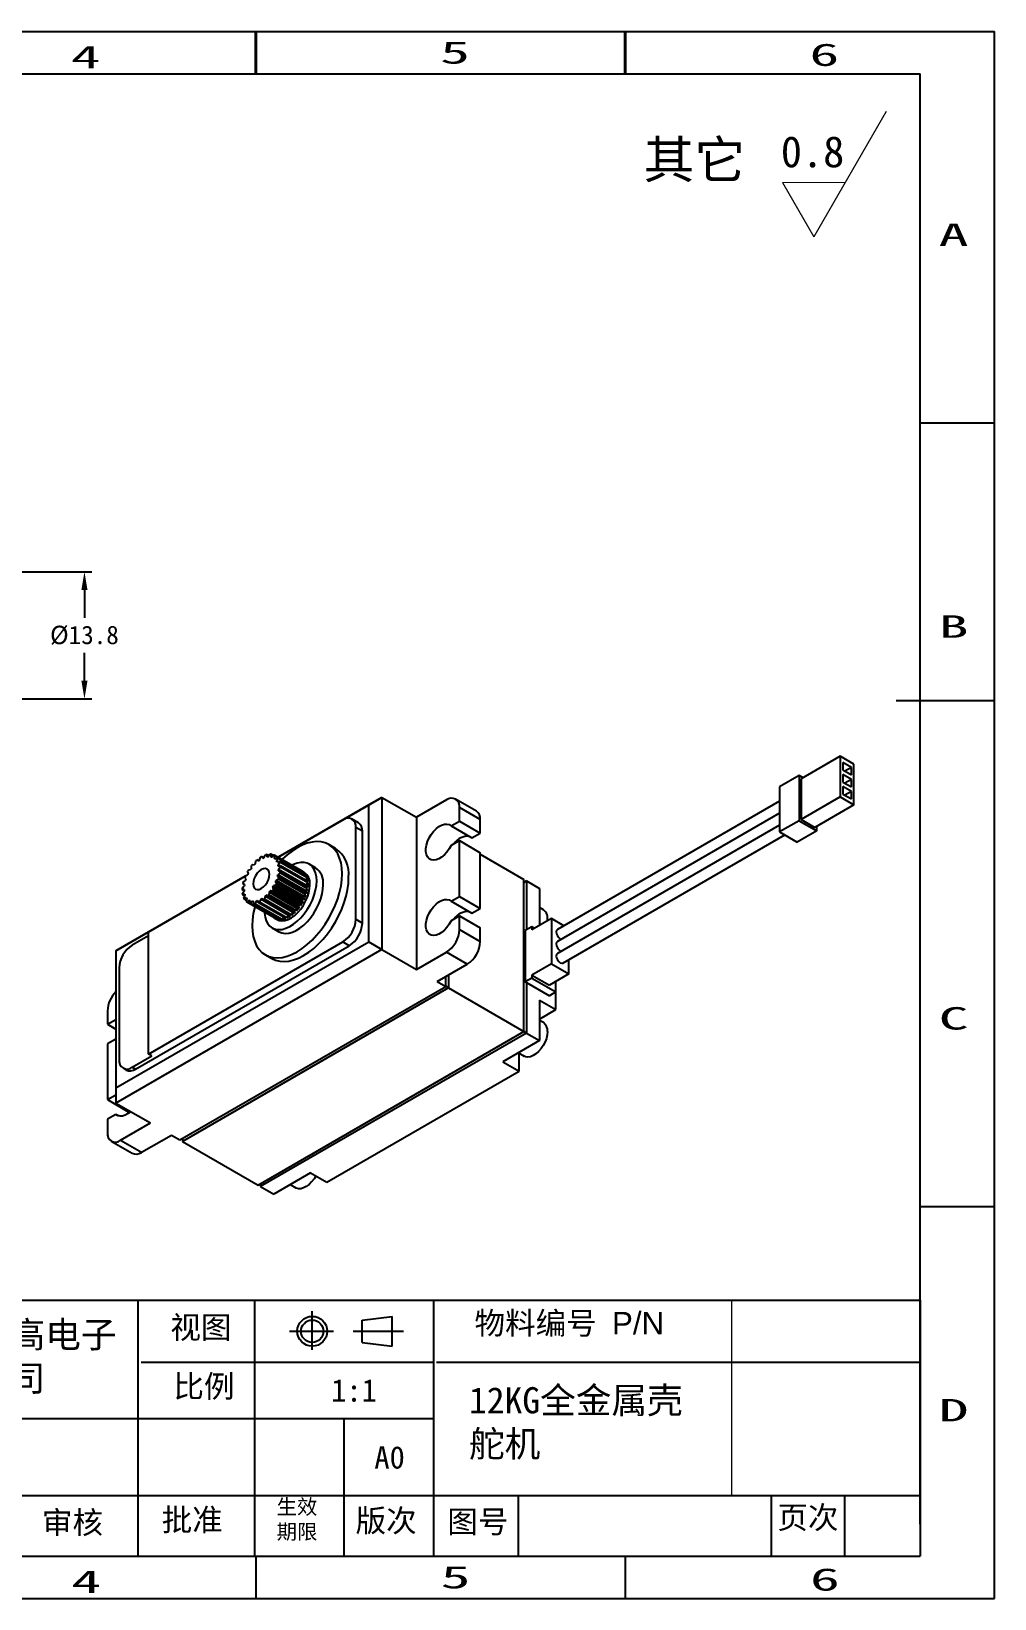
# Model space of a CAD drawing. Header units: millimetres. Extents: x 397 to 638, y 22 to 192.
# Drawn here: x 533.2 to 637.7, y 21.6 to 191.6 of the extents above; entities that cross this region are included whole.
import ezdxf
from ezdxf.enums import TextEntityAlignment as Align

# ---------------------------------------------------------------- set-up
doc = ezdxf.new("R2010")
doc.units = ezdxf.units.MM
doc.header["$PDSIZE"] = -1
doc.linetypes.add('ACAD_ISO04W100', pattern=[30.5, 24, -3, 0.5, -3])
doc.linetypes.add('CENTER', pattern=[10.16, 6.35, -1.27, 1.27, -1.27])
for name, color, linetype in [('中心线', 6, 'CENTER'), ('标注', 5, 'Continuous'), ('细实线', 5, 'Continuous')]:
    doc.layers.add(name, color=color, linetype=linetype)
doc.styles.add('style1', font='', dxfattribs={"height": 3.5})
doc.styles.get('style1').set_extended_font_data('FangSong_GB2312')
doc.dimstyles.new('副本 Standard', dxfattribs={"dimtxt": 2, "dimasz": 2, "dimexe": 0.8, "dimexo": 0.625, "dimgap": 0.9, "dimtad": 1, "dimtih": 1, "dimtoh": 1, "dimdsep": 46, "dimtxsty": 'Standard', "dimcen": 0.09, "dimclrd": 5, "dimclre": 5, "dimadec": 3, "dimazin": 2, "dimtfac": 1, "dimtdec": 4, "dimtofl": 0, "dimtmove": 0, "dimatfit": 3, "dimfxl": 0, "dimtolj": 1, "dimtzin": 0, "dimarcsym": 0})

# ---------------------------------------------------------------- blocks, each defined once
blk = doc.blocks.new('*D87')
at = {"layer": 'Defpoints', "color": 0}
for p in [(516.24, 132.99), (516.24, 119.19), (538.99, 119.19)]:
    blk.add_point(p, dxfattribs=at)
at = {"layer": '标注', "color": 5, "lineweight": -2}
for p, q in [((516.87, 132.99), (539.79, 132.99)), ((538.99, 130.99), (538.99, 127.99)), ((538.99, 121.19), (538.99, 124.19)), ((516.87, 119.19), (539.79, 119.19))]:
    blk.add_line(p, q, dxfattribs=at)
at = {"layer": '标注', "color": 5}
for points in [[(538.66, 130.99), (539.33, 130.99), (538.99, 132.99)], [(538.66, 121.19), (539.33, 121.19), (538.99, 119.19)]]:
    blk.add_solid(points, dxfattribs=at)
at = {"layer": '标注', "color": 0, "insert": (538.99, 126.09), "char_height": 2, "attachment_point": 5}
blk.add_mtext('\\A1;%%C13.8', dxfattribs=at)

msp = doc.modelspace()

# ---------------------------------------------------------------- linework, layer by layer
at = {"color": 5, "linetype": 'Continuous'}
for p, q in [((397.354, 191.586), (637.727, 191.586)), ((557.541, 186.966), (557.541, 191.586)), ((557.603, 191.586), (557.603, 186.966)), ((597.603, 186.966), (597.603, 191.586)), ((597.665, 191.586), (597.665, 186.966)), ((637.727, 21.625), (637.727, 191.586)), ((637.727, 149.096), (629.634, 149.096)), ((637.727, 118.985), (627.053, 118.985)), ((637.727, 64.116), (629.634, 64.116)), ((517.603, 53.999), (552.395, 53.999)), ((544.796, 53.999), (544.796, 26.245)), ((552.395, 53.999), (629.634, 53.999)), ((557.422, 53.999), (557.422, 26.245)), ((576.846, 53.999), (576.846, 48.78)), ((576.846, 49.143), (576.846, 39.599)), ((545.139, 47.285), (576.846, 47.285)), ((577.189, 47.285), (629.634, 47.285)), ((517.603, 41.175), (576.846, 41.175)), ((567.134, 41.175), (567.134, 26.245)), ((576.846, 39.599), (576.846, 26.245)), ((517.603, 32.816), (629.634, 32.816)), ((586.05, 32.816), (586.05, 26.245)), ((613.496, 32.816), (613.496, 26.245)), ((621.43, 32.816), (621.43, 26.245)), ((557.603, 21.625), (557.603, 26.245)), ((597.665, 21.625), (597.665, 26.245)), ((397.354, 21.625), (637.727, 21.625))]:
    msp.add_line(p, q, dxfattribs=at)
at = {"color": 7, "linetype": 'Continuous'}
for p, q in [((403.282, 186.966), (629.634, 186.966)), ((629.634, 29.719), (629.634, 186.966)), ((629.634, 53.999), (629.634, 26.245)), ((629.634, 53.999), (629.634, 26.245)), ((569.13, 51.835), (572.382, 52.231)), ((569.13, 51.835), (572.382, 52.231)), ((569.13, 49.407), (569.13, 51.835)), ((572.382, 49.002), (572.382, 52.231)), ((569.13, 49.407), (572.382, 49.002)), ((403.282, 26.245), (629.634, 26.245))]:
    msp.add_line(p, q, dxfattribs=at)
at = {"color": 7, "linetype": 'Continuous', "lineweight": 25}
for p, q in [((620.967, 112.969), (616.724, 110.52)), ((620.967, 112.969), (620.967, 108.56)), ((622.452, 112.112), (620.967, 112.969)), ((622.193, 111.772), (621.274, 112.303)), ((621.274, 112.303), (621.274, 111.486)), ((616.512, 110.888), (614.391, 109.663)), ((616.937, 110.643), (616.512, 110.888)), ((616.512, 110.888), (616.512, 105.988)), ((616.724, 110.52), (616.724, 106.111)), ((621.274, 111.486), (622.193, 110.955)), ((622.193, 110.465), (621.274, 110.996)), ((621.274, 110.996), (621.274, 110.18)), ((622.193, 111.772), (621.486, 111.364)), ((622.193, 110.955), (622.193, 111.772)), ((622.452, 107.703), (622.452, 112.112)), ((614.391, 109.663), (614.391, 104.764)), ((621.274, 110.18), (622.193, 109.649)), ((622.193, 109.159), (621.274, 109.69)), ((621.274, 109.69), (621.274, 108.873)), ((621.274, 108.873), (622.193, 108.342)), ((622.193, 110.465), (621.486, 110.057)), ((622.193, 109.159), (621.486, 108.751)), ((622.193, 109.649), (622.193, 110.465)), ((622.193, 108.342), (622.193, 109.159)), ((559.994, 102.019), (571.258, 108.521)), ((569.843, 107.704), (559.994, 102.018)), ((571.258, 108.521), (569.843, 107.704)), ((569.843, 92.843), (569.843, 107.704)), ((571.258, 108.521), (571.258, 92.027)), ((571.258, 108.521), (575.005, 106.358)), ((578.258, 108.235), (575.005, 106.358)), ((581.521, 107.028), (579.258, 108.334)), ((579.672, 105.949), (579.672, 107.419)), ((581.935, 106.112), (579.672, 107.419)), ((614.391, 108.111), (590.297, 94.201)), ((620.967, 108.56), (616.724, 106.111)), ((622.452, 107.703), (618.209, 105.254)), ((620.967, 108.56), (622.452, 107.703)), ((567.015, 106.072), (559.994, 102.018)), ((568.722, 105.762), (568.015, 106.171)), ((575.005, 106.358), (575.005, 89.863)), ((578.762, 105.423), (579.672, 105.949)), ((578.762, 105.423), (581.024, 104.117)), ((579.672, 105.949), (581.935, 104.643)), ((581.935, 104.643), (581.935, 106.112)), ((614.391, 106.804), (590.297, 92.895)), ((614.391, 105.498), (590.297, 91.588)), ((616.512, 105.988), (614.391, 104.764)), ((616.512, 105.988), (618.422, 104.886)), ((616.724, 106.111), (618.209, 105.254)), ((618.422, 104.886), (618.422, 105.376)), ((568.429, 95.293), (568.429, 105.255)), ((569.136, 104.847), (568.429, 105.255)), ((569.136, 94.885), (569.136, 104.847)), ((579.672, 103.826), (578.762, 103.3)), ((579.409, 103.815), (579.531, 103.745)), ((579.672, 97.783), (579.672, 103.826)), ((579.672, 103.826), (581.935, 102.52)), ((581.024, 104.117), (581.935, 104.643)), ((590.897, 90.549), (614.956, 104.438)), ((614.391, 104.764), (616.3, 103.662)), ((618.422, 104.886), (616.3, 103.662)), ((557.999, 101.71), (558.105, 102.028)), ((558.466, 101.963), (558.229, 102.1)), ((558.229, 102.1), (558.334, 101.906)), ((558.468, 101.964), (558.626, 102.273)), ((558.987, 102.169), (558.746, 102.308)), ((558.746, 102.308), (558.793, 102.058)), ((558.918, 102.073), (559.118, 102.355)), ((559.227, 102.349), (559.213, 102.059)), ((559.486, 102.199), (559.227, 102.349)), ((559.322, 102.031), (559.552, 102.267)), ((559.642, 102.221), (559.568, 101.91)), ((562.612, 100.507), (559.642, 102.221)), ((559.654, 101.84), (559.898, 102.015)), ((562.868, 100.3), (559.898, 102.015)), ((566.222, 102.984), (565.515, 103.392)), ((581.935, 96.477), (581.935, 102.52)), ((581.935, 102.357), (586.672, 99.622)), ((556.772, 100.279), (556.697, 100.507)), ((556.787, 100.657), (557.015, 100.686)), ((557.124, 100.841), (557.11, 101.116)), ((557.218, 101.248), (557.416, 101.198)), ((557.542, 101.328), (557.589, 101.634)), ((557.892, 101.634), (557.709, 101.74)), ((557.709, 101.74), (557.866, 101.614)), ((559.67, 101.851), (559.568, 101.91)), ((559.965, 101.933), (559.835, 101.619)), ((559.967, 101.543), (559.835, 101.619)), ((559.893, 101.511), (560.137, 101.615)), ((562.935, 100.218), (559.965, 101.933)), ((560.214, 100.327), (559.978, 100.119)), ((560.176, 101.502), (559.999, 101.205)), ((560.203, 101.087), (559.999, 101.205)), ((560.024, 101.067), (560.252, 101.093)), ((560.039, 100.534), (560.237, 100.481)), ((560.261, 100.955), (560.047, 100.694)), ((563.017, 98.98), (560.047, 100.694)), ((563.107, 99.901), (560.137, 101.615)), ((563.146, 99.787), (560.176, 101.502)), ((563.184, 98.612), (560.214, 100.327)), ((563.207, 98.766), (560.237, 100.481)), ((563.222, 99.378), (560.252, 101.093)), ((563.23, 99.24), (560.261, 100.955)), ((562.612, 100.507), (562.6, 100.455)), ((562.833, 100.38), (562.621, 100.502)), ((564.065, 100.881), (563.358, 101.289)), ((556.424, 99.958), (542.408, 91.866)), ((542.408, 91.866), (556.424, 99.958)), ((556.424, 99.958), (545.943, 93.907)), ((556.098, 98.675), (556.325, 98.911)), ((556.348, 99.069), (556.171, 99.171)), ((556.35, 99.078), (556.171, 99.171)), ((556.209, 99.329), (556.451, 99.505)), ((556.509, 99.679), (556.378, 99.845)), ((556.444, 100.004), (556.686, 100.11)), ((559.414, 98.756), (559.459, 98.502)), ((562.384, 97.042), (559.414, 98.756)), ((559.749, 98.987), (559.512, 98.919)), ((562.482, 97.205), (559.512, 98.919)), ((559.724, 99.342), (559.827, 99.143)), ((562.694, 97.627), (559.724, 99.342)), ((562.719, 97.273), (559.749, 98.987)), ((560.04, 99.657), (559.796, 99.514)), ((562.766, 97.8), (559.796, 99.514)), ((562.797, 97.429), (559.827, 99.143)), ((559.937, 99.947), (560.093, 99.817)), ((562.906, 98.232), (559.937, 99.947)), ((562.948, 98.404), (559.978, 100.119)), ((563.01, 97.943), (560.04, 99.657)), ((563.062, 98.102), (560.093, 99.817)), ((562.935, 100.218), (562.862, 100.042)), ((563.184, 98.612), (562.948, 98.404)), ((563.146, 99.787), (562.984, 99.516)), ((563.23, 99.24), (563.017, 98.98)), ((586.672, 83.128), (586.672, 99.622)), ((586.955, 99.459), (586.672, 99.296)), ((586.672, 99.296), (586.955, 99.459)), ((586.955, 99.459), (586.955, 94.151)), ((586.955, 99.459), (588.37, 98.642)), ((588.37, 98.642), (588.37, 94.641)), ((556.312, 98.4), (556.091, 98.528)), ((556.306, 98.513), (556.091, 98.528)), ((556.118, 98.082), (556.315, 98.363)), ((556.38, 98.021), (556.141, 97.956)), ((556.381, 97.817), (556.141, 97.956)), ((556.267, 97.59), (556.421, 97.897)), ((556.566, 97.632), (556.32, 97.491)), ((556.574, 97.345), (556.32, 97.491)), ((556.535, 97.227), (556.638, 97.542)), ((556.854, 97.37), (556.615, 97.163)), ((559.585, 95.448), (556.615, 97.163)), ((556.951, 97.314), (556.854, 97.37)), ((556.907, 97.017), (556.952, 97.32)), ((559.877, 95.303), (556.907, 97.017)), ((557.224, 97.252), (557.008, 96.992)), ((559.978, 95.277), (557.008, 96.992)), ((557.346, 97.182), (557.224, 97.252)), ((557.359, 96.974), (557.342, 97.245)), ((560.329, 95.259), (557.359, 96.974)), ((557.655, 97.286), (557.474, 96.988)), ((560.444, 95.274), (557.474, 96.988)), ((557.833, 97.183), (557.655, 97.286)), ((557.862, 97.099), (557.785, 97.323)), ((560.832, 95.385), (557.862, 97.099)), ((558.118, 97.469), (557.985, 97.153)), ((560.955, 95.438), (557.985, 97.153)), ((561.088, 95.754), (558.118, 97.469)), ((558.385, 97.385), (558.253, 97.547)), ((561.355, 95.671), (558.385, 97.385)), ((558.585, 97.789), (558.507, 97.475)), ((561.477, 95.76), (558.507, 97.475)), ((561.555, 96.075), (558.585, 97.789)), ((558.894, 97.815), (558.715, 97.903)), ((561.685, 96.189), (558.715, 97.903)), ((561.864, 96.1), (558.894, 97.815)), ((559.026, 98.228), (559.009, 97.934)), ((561.979, 96.22), (559.009, 97.934)), ((561.996, 96.513), (559.026, 98.228)), ((559.359, 98.36), (559.144, 98.371)), ((562.114, 96.656), (559.144, 98.371)), ((562.329, 96.646), (559.359, 98.36)), ((562.429, 96.788), (559.459, 98.502)), ((562.384, 97.042), (562.429, 96.788)), ((562.719, 97.273), (562.482, 97.205)), ((562.694, 97.627), (562.797, 97.429)), ((563.01, 97.943), (562.766, 97.8)), ((562.906, 98.232), (563.062, 98.102)), ((578.762, 97.258), (579.672, 97.783)), ((578.762, 97.258), (581.024, 95.952)), ((579.672, 97.783), (581.935, 96.477)), ((559.601, 95.462), (559.585, 95.448)), ((559.671, 95.392), (559.883, 95.27)), ((560.081, 95.402), (559.978, 95.277)), ((560.594, 95.522), (560.444, 95.274)), ((561.088, 95.754), (560.955, 95.438)), ((561.555, 96.075), (561.477, 95.76)), ((561.864, 96.1), (561.685, 96.189)), ((561.996, 96.513), (561.979, 96.22)), ((562.329, 96.646), (562.114, 96.656)), ((568.429, 95.293), (569.136, 94.885)), ((579.672, 95.66), (578.762, 95.135)), ((579.672, 94.191), (579.672, 95.66)), ((579.672, 95.66), (581.935, 94.354)), ((581.024, 95.952), (581.935, 96.477)), ((589.642, 95.376), (587.521, 94.151)), ((588.783, 96.338), (588.37, 96.577)), ((589.642, 95.376), (589.642, 90.477)), ((590.987, 94.6), (589.642, 95.376)), ((545.943, 93.499), (544.175, 92.478)), ((545.943, 80.679), (545.943, 93.907)), ((559.358, 94.361), (560.065, 93.952)), ((579.672, 94.191), (581.935, 92.884)), ((581.935, 92.884), (581.935, 94.354)), ((587.521, 94.478), (586.814, 94.07)), ((586.814, 94.07), (586.814, 88.517)), ((587.521, 94.478), (587.521, 94.151)), ((587.804, 94.315), (587.521, 94.478)), ((542.408, 77.005), (569.843, 92.843)), ((571.258, 92.027), (542.408, 75.372)), ((542.408, 91.866), (542.408, 77.005)), ((542.408, 91.866), (542.408, 91.866)), ((544.529, 79.046), (567.722, 92.435)), ((545.943, 80.679), (567.015, 92.844)), ((567.722, 92.435), (567.015, 92.844)), ((569.843, 92.843), (571.258, 92.027)), ((571.258, 92.027), (575.005, 89.863)), ((558.615, 91.441), (559.323, 91.033)), ((575.005, 89.863), (578.258, 91.741)), ((577.268, 88.557), (580.521, 90.435)), ((580.521, 90.435), (578.258, 91.741)), ((589.642, 90.477), (587.521, 89.252)), ((589.642, 90.477), (591.551, 89.374)), ((591.551, 89.374), (591.551, 90.927)), ((542.761, 90.029), (542.761, 80.067)), ((577.268, 88.557), (578.187, 88.026)), ((578.187, 88.026), (578.187, 89.088)), ((578.47, 89.251), (578.47, 87.863)), ((587.521, 88.925), (586.814, 88.517)), ((586.814, 88.517), (586.955, 88.436)), ((586.955, 88.436), (586.955, 82.965)), ((586.955, 88.436), (589.43, 87.007)), ((587.521, 89.252), (587.521, 88.925)), ((587.521, 89.252), (589.43, 88.15)), ((587.521, 88.925), (590.137, 87.415)), ((591.551, 89.374), (589.43, 88.15)), ((590.137, 87.415), (590.137, 88.558)), ((549.337, 71.372), (578.187, 88.026)), ((578.47, 87.863), (549.62, 71.208)), ((578.47, 87.863), (578.187, 88.027)), ((578.47, 87.863), (586.672, 83.128)), ((590.137, 87.415), (589.43, 87.007)), ((590.137, 85.496), (590.137, 87.415)), ((541.488, 85.376), (541.488, 83.906)), ((588.37, 86.517), (590.137, 85.496)), ((588.37, 86.517), (588.37, 82.148)), ((588.37, 84.476), (590.137, 85.496)), ((541.488, 83.906), (542.399, 84.431)), ((541.488, 83.906), (542.408, 83.375)), ((542.399, 84.431), (542.408, 84.426)), ((588.783, 84.09), (588.37, 84.329)), ((542.399, 82.308), (541.488, 81.783)), ((541.488, 81.783), (541.488, 75.74)), ((542.399, 82.308), (542.408, 82.303)), ((557.823, 66.473), (586.672, 83.128)), ((586.955, 82.965), (558.105, 66.31)), ((588.37, 82.148), (584.374, 79.842)), ((586.955, 82.965), (586.672, 83.128)), ((586.955, 82.965), (588.37, 82.148)), ((544.175, 79.25), (546.297, 80.475)), ((546.297, 80.475), (545.943, 80.679)), ((586.058, 80.814), (586.683, 80.452)), ((586.142, 78.821), (586.142, 80.765)), ((543.175, 79.151), (543.529, 78.947)), ((544.175, 79.25), (544.529, 79.046)), ((565.282, 66.779), (586.142, 78.821)), ((584.374, 79.842), (586.142, 78.821)), ((542.408, 77.005), (542.408, 75.372)), ((541.488, 75.74), (542.399, 76.266)), ((541.488, 75.74), (543.751, 74.434)), ((542.399, 76.266), (542.408, 76.261)), ((542.408, 75.372), (546.155, 73.209)), ((542.399, 74.143), (541.488, 73.617)), ((541.488, 73.617), (541.488, 72.148)), ((542.399, 74.143), (542.691, 73.974)), ((542.903, 71.331), (546.155, 73.209)), ((543.751, 74.434), (543.892, 74.515)), ((545.165, 70.025), (548.418, 71.902)), ((548.418, 71.902), (549.337, 71.372)), ((549.62, 71.535), (549.62, 71.208)), ((541.903, 71.232), (544.165, 69.926)), ((542.903, 71.331), (545.165, 70.025)), ((549.62, 71.208), (557.823, 66.473)), ((558.105, 66.637), (558.105, 66.31)), ((558.105, 66.31), (559.52, 65.494)), ((563.515, 67.8), (559.52, 65.494)), ((561.309, 66.527), (561.934, 66.165)), ((563.515, 67.8), (565.282, 66.779))]:
    msp.add_line(p, q, dxfattribs=at)
at = {"color": 5, "lineweight": 13}
msp.add_line((609.219, 32.816), (609.219, 53.999), dxfattribs=at)
at = {"color": 7, "linetype": 'Continuous', "lineweight": 25, "flags": 128}
for points in [[(578.762, 103.3), (578.556, 102.925), (578.31, 102.58), (578.034, 102.277), (577.739, 102.029), (577.436, 101.846), (577.138, 101.735), (576.857, 101.7), (576.602, 101.743), (576.386, 101.862), (576.215, 102.053), (576.098, 102.307), (576.038, 102.615), (576.038, 102.964), (576.098, 103.341), (576.215, 103.731), (576.386, 104.118), (576.602, 104.487), (576.857, 104.824), (577.138, 105.114), (577.436, 105.347), (577.739, 105.513), (578.034, 105.606), (578.31, 105.622), (578.556, 105.56), (578.762, 105.423)], [(566.944, 100.233), (566.913, 100.846), (566.822, 101.416), (566.67, 101.936), (566.461, 102.399), (566.196, 102.799), (565.88, 103.131), (565.515, 103.392), (565.107, 103.578), (564.661, 103.686), (564.182, 103.715), (563.677, 103.665), (563.151, 103.536), (562.611, 103.331), (562.065, 103.051), (561.519, 102.7), (560.979, 102.283), (560.454, 101.804), (560.421, 101.772)], [(559.06, 100.172), (559.03, 100.419), (558.942, 100.614), (558.801, 100.744), (558.618, 100.801), (558.405, 100.78), (558.176, 100.682), (557.947, 100.515), (557.734, 100.29), (557.551, 100.023), (557.411, 99.73), (557.322, 99.433), (557.292, 99.151), (557.322, 98.905), (557.411, 98.709), (557.551, 98.579), (557.734, 98.523), (557.947, 98.544), (558.176, 98.641), (558.405, 98.808), (558.618, 99.033), (558.801, 99.301), (558.942, 99.593), (559.03, 99.89), (559.06, 100.172)], [(564.186, 99.458), (564.156, 99.916), (564.067, 100.329), (563.919, 100.689), (563.717, 100.989), (563.465, 101.22), (563.167, 101.38), (562.831, 101.463), (562.464, 101.469), (562.073, 101.398), (561.667, 101.25), (561.482, 101.159)], [(557.473, 96.668), (557.46, 96.619), (557.308, 95.924), (557.217, 95.248), (557.186, 94.6), (557.217, 93.987), (557.308, 93.417), (557.46, 92.897), (557.669, 92.434), (557.934, 92.034), (558.251, 91.702), (558.615, 91.441), (559.023, 91.255), (559.469, 91.147), (559.948, 91.118), (560.454, 91.168), (560.979, 91.297), (561.519, 91.502), (562.065, 91.782), (562.611, 92.133), (563.151, 92.55), (563.677, 93.029), (564.182, 93.562), (564.661, 94.144), (565.107, 94.768), (565.515, 95.424), (565.88, 96.106), (566.196, 96.804), (566.461, 97.51), (566.67, 98.214), (566.822, 98.909), (566.913, 99.585), (566.944, 100.233), (566.944, 100.233)], [(558.532, 96.056), (558.537, 95.958), (558.597, 95.521), (558.716, 95.133), (558.892, 94.802), (559.119, 94.536), (559.395, 94.34), (559.712, 94.218), (560.065, 94.173), (560.445, 94.206), (560.844, 94.316), (561.255, 94.501), (561.667, 94.757), (562.073, 95.078), (562.464, 95.457), (562.831, 95.887), (563.167, 96.359), (563.465, 96.861), (563.717, 97.384), (563.919, 97.917), (564.067, 98.447), (564.156, 98.965), (564.186, 99.458)], [(559.323, 91.033), (559.73, 90.847), (560.176, 90.739), (560.655, 90.71), (561.161, 90.76), (561.687, 90.889), (562.226, 91.094), (562.772, 91.374), (563.319, 91.725), (563.858, 92.142), (564.384, 92.621), (564.889, 93.154), (565.368, 93.736), (565.814, 94.359), (566.222, 95.016), (566.587, 95.698), (566.903, 96.396), (567.168, 97.101), (567.377, 97.806), (567.529, 98.501), (567.621, 99.176), (567.651, 99.825)], [(559.883, 95.27), (560.118, 95.172), (560.419, 95.132), (560.747, 95.169), (561.093, 95.282), (561.447, 95.469), (561.798, 95.724), (562.136, 96.039), (562.452, 96.405), (562.736, 96.812), (562.981, 97.248), (563.179, 97.701), (563.325, 98.158), (563.414, 98.605), (563.444, 99.029)], [(560.065, 93.952), (560.102, 93.932), (560.419, 93.81), (560.772, 93.765), (561.152, 93.798), (561.551, 93.908), (561.962, 94.093), (562.374, 94.349), (562.781, 94.67), (563.171, 95.049), (563.539, 95.479), (563.874, 95.95), (564.172, 96.453), (564.424, 96.976), (564.626, 97.509), (564.774, 98.039), (564.863, 98.556), (564.894, 99.049)], [(578.762, 95.135), (578.556, 94.76), (578.31, 94.414), (578.034, 94.112), (577.739, 93.864), (577.436, 93.681), (577.138, 93.569), (576.857, 93.535), (576.602, 93.578), (576.386, 93.697), (576.215, 93.887), (576.098, 94.141), (576.038, 94.449), (576.038, 94.799), (576.098, 95.176), (576.215, 95.566), (576.386, 95.953), (576.602, 96.322), (576.857, 96.658), (577.138, 96.949), (577.436, 97.182), (577.739, 97.348), (578.034, 97.441), (578.31, 97.457), (578.556, 97.395), (578.762, 97.258)], [(590.297, 94.201), (590.297, 94.201), (590.205, 94.095), (590.173, 93.927), (590.205, 93.72), (590.297, 93.508), (590.435, 93.323), (590.597, 93.192), (590.723, 93.141)], [(590.297, 92.895), (590.297, 92.895), (590.205, 92.789), (590.173, 92.62), (590.205, 92.414), (590.297, 92.202), (590.435, 92.016), (590.597, 91.885), (590.723, 91.835)], [(590.297, 91.588), (590.297, 91.588), (590.205, 91.482), (590.173, 91.314), (590.205, 91.108), (590.297, 90.895), (590.435, 90.71), (590.597, 90.579), (590.759, 90.522), (590.897, 90.549)], [(589.218, 83.128), (589.188, 82.766), (589.098, 82.383), (588.952, 81.995), (588.756, 81.619), (588.519, 81.269), (588.249, 80.961), (587.958, 80.706), (587.658, 80.515), (587.361, 80.396), (587.079, 80.354), (586.824, 80.39), (586.683, 80.452)], [(544.014, 74.445), (543.724, 74.219), (543.422, 74.053), (543.127, 73.96), (542.851, 73.944), (542.605, 74.006), (542.399, 74.143)], [(564.086, 67.47), (563.893, 67.153), (563.638, 66.822), (563.357, 66.539), (563.06, 66.315), (562.76, 66.159), (562.469, 66.078), (562.199, 66.075), (561.961, 66.151), (561.934, 66.165)]]:
    msp.add_lwpolyline(points, dxfattribs=at)
at = {"color": 7, "linetype": 'Continuous'}
for radius in [1.619, 1.214]:
    msp.add_circle((563.703, 50.621), radius, dxfattribs=at)
at = {"color": 7, "linetype": 'Continuous', "lineweight": 25}
for centre, radius, start, end in [((578.81, 107.558), 0.873, 350.78596, 129.20329), ((567.567, 105.395), 0.873, 350.78596, 129.20329), ((568.156, 104.955), 0.986, 353.70115, 54.98667), ((580.955, 106.221), 0.986, 353.70115, 54.98667), ((580.549, 102.585), 1.71, 83.82944, 147.80369), ((559.575, 99.647), 2.798, 118.73811, 121.67333), ((559.195, 100.51), 1.853, 104.02701, 107.89083), ((559.021, 100.694), 1.383, 94.235, 99.46011), ((559.11, 101.125), 1.229, 84.52708, 89.60699), ((559.019, 101.093), 0.985, 72.05933, 78.61019), ((559.157, 101.361), 0.988, 60.588, 66.46562), ((559.063, 101.265), 1.122, 36.51491, 41.91297), ((564.281, 100.203), 3.392, 353.60377, 55.08405), ((560.938, 98.061), 4.72, 151.97152, 154.27649), ((561.122, 97.961), 5.105, 148.11683, 150.08275), ((560.864, 98.084), 4.646, 143.61018, 145.9396), ((560.817, 98.184), 4.727, 139.58953, 141.65881), ((560.376, 98.462), 4.031, 134.69087, 137.25162), ((560.197, 98.788), 3.861, 130.1302, 132.49857), ((559.743, 99.159), 3.09, 124.34469, 127.40183), ((559.242, 99.986), 2.124, 111.37308, 115.29835), ((559.015, 101.147), 0.942, 47.32136, 54.07242), ((558.762, 100.978), 1.25, 25.25624, 30.8454), ((558.132, 100.793), 1.911, 8.24284, 12.45452), ((557.208, 100.764), 2.84, 355.35932, 358.59341), ((558.607, 101.029), 1.639, 16.76907, 20.96246), ((556.699, 100.924), 3.565, 350.35172, 352.84905), ((557.755, 100.873), 2.507, 1.86381, 5.02194), ((562.113, 99.626), 1.013, 41.75601, 60.4591), ((562.002, 99.19), 1.451, 353.62949, 55.05833), ((562.918, 99.259), 1.986, 353.94823, 54.73959), ((559.119, 98.452), 3.029, 175.78112, 178.5654), ((560.155, 98.302), 4.077, 165.41264, 167.69649), ((559.639, 98.496), 3.34, 169.97244, 172.87502), ((560.899, 98.065), 4.858, 156.48183, 158.51363), ((560.493, 98.269), 4.226, 160.50208, 162.98318), ((555.388, 101.29), 4.757, 327.81403, 330.10693), ((555.573, 101.175), 4.537, 336.17066, 338.53706), ((555.271, 101.341), 5.059, 332.27527, 334.25293), ((556.25, 100.93), 3.815, 345.06484, 347.72108), ((555.77, 101.142), 4.521, 340.82764, 342.95941), ((561.857, 99.431), 1.335, 20.61718, 36.16526), ((560.222, 99.048), 2.796, 356.52112, 358.60705), ((559.172, 99.302), 4.071, 342.86154, 350.24759), ((561.194, 99.21), 2.035, 4.73883, 16.47158), ((560.207, 99.152), 3.025, 352.67111, 1.6754), ((558.129, 98.394), 2.035, 188.79067, 192.41974), ((557.464, 98.173), 1.332, 205.98421, 210.79823), ((558.658, 98.57), 2.353, 181.38641, 185.05281), ((557.858, 98.449), 1.539, 196.13613, 201.00256), ((557.207, 97.978), 1.008, 228.20824, 234.00687), ((557.42, 98.245), 1.051, 215.69501, 221.96899), ((557.318, 98.164), 0.92, 239.6815, 246.53873), ((557.219, 98.031), 1.061, 252.93041, 258.53444), ((557.349, 98.385), 1.139, 263.73297, 269.6797), ((557.23, 98.462), 1.494, 274.93434, 279.39433), ((557.257, 98.954), 1.715, 283.42067, 287.94827), ((557.006, 99.228), 2.295, 291.89843, 295.2489), ((556.89, 99.751), 2.592, 298.27868, 301.71594), ((556.485, 100.124), 3.333, 304.7526, 307.36474), ((556.293, 100.544), 3.583, 309.76131, 312.53134), ((555.825, 100.881), 4.339, 315.03119, 317.22213), ((555.695, 101.096), 4.396, 319.269, 321.68587), ((555.326, 101.299), 4.99, 323.91845, 325.91428), ((558.358, 99.576), 4.757, 327.81403, 330.10693), ((558.207, 99.644), 5.096, 325.92102, 332.27855), ((558.543, 99.46), 4.537, 336.17066, 338.53706), ((558.43, 99.539), 4.851, 334.21239, 340.78307), ((559.22, 99.216), 3.815, 345.06484, 347.72108), ((560.167, 96.252), 0.992, 234.04906, 253.00455), ((560.216, 96.486), 1.232, 258.86621, 275.26786), ((560.132, 97.1), 1.853, 279.71397, 292.20387), ((559.753, 97.962), 2.795, 295.45965, 304.9518), ((559.894, 97.976), 2.522, 298.25559, 299.87259), ((559.131, 98.819), 3.855, 307.48467, 315.1441), ((559.263, 98.829), 3.583, 309.76131, 312.53134), ((558.512, 99.422), 4.719, 317.27819, 323.97015), ((558.665, 99.382), 4.396, 319.269, 321.68587), ((565.359, 95.433), 3.074, 302.60548, 357.39452), ((580.549, 94.42), 1.71, 83.82944, 147.80369), ((588.026, 95.396), 1.209, 346.89523, 51.19464), ((566.066, 95.025), 3.074, 302.60548, 357.39452), ((576.602, 94.33), 3.074, 302.60548, 357.39452), ((545.832, 89.889), 3.074, 122.60548, 177.39452), ((578.864, 93.024), 3.074, 302.60548, 357.39452), ((544.584, 85.23), 3.099, 134.60854, 177.3049), ((588.173, 83.235), 1.051, 354.20154, 54.48628), ((543.623, 79.927), 0.873, 170.78596, 309.20329), ((543.943, 79.864), 1.006, 245.69288, 305.61758), ((542.35, 72.008), 0.873, 170.78596, 309.20329), ((544.579, 70.842), 1.006, 245.69288, 305.61758)]:
    msp.add_arc(centre, radius, start, end, dxfattribs=at)
at = {"layer": '中心线', "color": 6, "linetype": 'ACAD_ISO04W100'}
for p, q in [((563.649, 52.809), (563.649, 48.621)), ((561.25, 50.621), (566.024, 50.621)), ((561.25, 50.621), (566.024, 50.621)), ((568.132, 50.621), (573.615, 50.621))]:
    msp.add_line(p, q, dxfattribs=at)
at = {"layer": '标注', "color": 5, "lineweight": 13}
for p, q in [((625.941, 182.892), (618.105, 169.319)), ((614.702, 175.212), (621.515, 175.226)), ((614.702, 175.212), (618.105, 169.319))]:
    msp.add_line(p, q, dxfattribs=at)

# ---------------------------------------------------------------- texts
at = {"color": 5, "linetype": 'Continuous', "width": 1.99836}
for s, p, p2 in [('5', (577.572, 188.083), (580.809, 188.083)), ('4', (537.51, 187.592), (540.747, 187.592)), ('6', (617.634, 187.838), (620.871, 187.838)), ('A', (631.657, 168.318), (634.894, 168.318)), ('B', (631.657, 125.827), (634.894, 125.827)), ('C', (631.657, 83.337), (634.894, 83.337)), ('D', (631.657, 40.847), (634.894, 40.847)), ('4', (537.572, 22.251), (540.809, 22.251)), ('5', (577.634, 22.742), (580.871, 22.742)), ('6', (617.696, 22.497), (620.933, 22.497))]:
    msp.add_text(s, height=2.43, dxfattribs=at).set_placement(p, p2, align=Align.FIT)
at = {"insert": (599.635, 179.701), "char_height": 4.05, "width": 21.1725, "attachment_point": 1}
msp.add_mtext('{\\fSimSun|b0|i0|c134|p2;其它}', dxfattribs=at)
at = {"color": 0, "lineweight": 13, "attachment_point": 1, "style": 'style1'}
for s, insert, char_height, width in [('{\\fSimSun|b0|i0|c134|p54;物料编号 \\fArial Unicode MS|b0|i0|c0|p34;P/N}', (581.306, 52.713), 2.43, 22.47382), ('{\\fSimSun|b0|i0|c134|p2;视图}', (548.308, 52.26), 2.43, 12.97507), ('比例', (548.646, 45.87), 2.43, 12.97507), ('{\\fSimSun|b0|i0|c134|p2;\\H0.8x;生效\\P期限}', (559.84, 32.401), 2.025, 12.97507), ('{\\H1.2x;审核}', (534.383, 31.098), 2.025, 12.97507), ('{\\fSimSun|b0|i0|c134|p2;\\H1.2x;批准}', (547.367, 31.39), 2.025, 12.97507), ('{\\H1.2x;版次}', (568.401, 31.303), 2.025, 12.97507), ('{\\fSimSun|b0|i0|c134|p2;图号}', (578.362, 31.184), 2.43, 12.97507), ('{\\fSimSun|b0|i0|c134|p2;\\H1.2x; 页次}', (612.499, 31.643), 2.025, 12.97507)]:
    msp.add_mtext(s, dxfattribs=dict(at, insert=insert, char_height=char_height, width=width))
at = {"layer": '标注', "color": 0, "lineweight": 13, "attachment_point": 1}
for s, insert, char_height, width in [('{\\H1.25x;0.8}', (614.531, 180.223), 2.7, 20.9027), ('{\\fSimSun|b0|i0|c134|p2;湖南上高电子 有限公司}', (519.271, 51.678), 2.835, 25.32269), ('{\\fSimSun|b0|i0|c134|p2;1:1}', (565.752, 45.427), 2.43, 14.91289), ('{\\fSimSun|b0|i0|c134|p2;A0}', (570.44, 38.161), 2.43, 10.7352)]:
    msp.add_mtext(s, dxfattribs=dict(at, insert=insert, char_height=char_height, width=width))
at = {"layer": '细实线', "color": 3, "lineweight": 13, "insert": (580.709, 49.283), "char_height": 2.835, "width": 32.03133, "attachment_point": 1}
msp.add_mtext('{\\C0;\\P\\fSimSun|b0|i0|c134|p2;12KG全金属壳\\P舵机}', dxfattribs=at)

# ---------------------------------------------------------------- dimensions: what is measured, and where the dimension line sits
at = {"layer": '标注', "color": 0}
dim = msp.add_linear_dim(base=(538.993, 119.187), p1=(516.241, 132.987), p2=(516.241, 119.187), angle=90, text='%%C<>', dimstyle='副本 Standard', dxfattribs=at)
dim.commit()
dim.dimension.update_dxf_attribs({"geometry": '*D87', "text_midpoint": (538.993, 126.087)})

doc.saveas('drawing.dxf')
